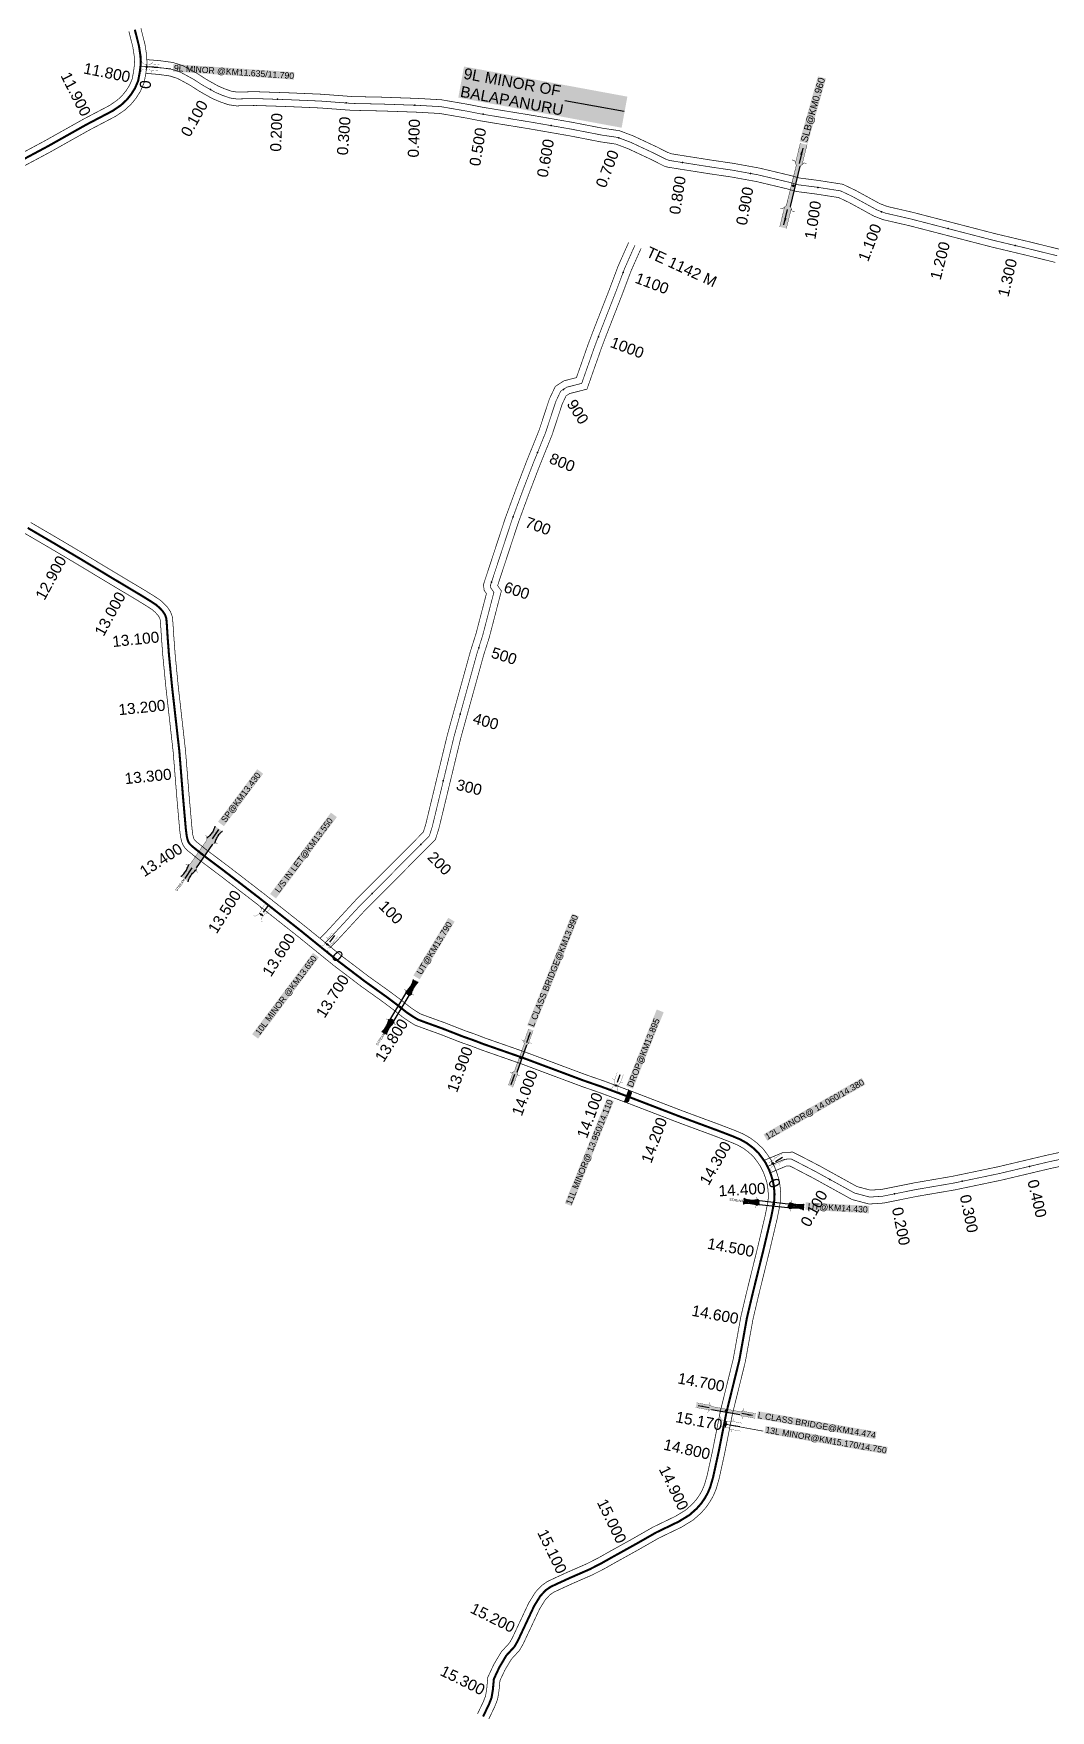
# Model space of a CAD drawing. Header units: inches. Extents: x 174104 to 230935, y 1583276 to 1631460.
# Drawn here: x 198256 to 199732, y 1609202 to 1611636 of the extents above; entities that cross this region are included whole.
import ezdxf
from ezdxf.enums import TextEntityAlignment as Align

# ---------------------------------------------------------------- set-up
doc = ezdxf.new("R2010")
doc.units = ezdxf.units.IN
doc.header["$LTSCALE"] = 15
doc.header["$MEASUREMENT"] = 0
doc.linetypes.add('ACAD_ISO02W100', pattern=[15, 12, -3])
doc.linetypes.add('HIDDEN2', pattern=[0.1875, 0.125, -0.0625])
for name, color, linetype in [('CANAL1', 7, 'Continuous'), ('CS', 134, 'Continuous'), ('CSMark', 72, 'Continuous'), ('PAPER SIZE', 5, 'Continuous'), ('STRUCTURE', 5, 'Continuous'), ('text2', 7, 'Continuous')]:
    doc.layers.add(name, color=color, linetype=linetype)
doc.styles.get("Standard").update_dxf_attribs({"font": 'arial.ttf'})
doc.dimstyles.get("Standard").update_dxf_attribs({"dimtxt": 0.18, "dimasz": 0.18, "dimexe": 0.18, "dimexo": 0.0625, "dimgap": 0.09, "dimtad": 0, "dimtih": 1, "dimtoh": 1, "dimdec": 4, "dimzin": 0, "dimdsep": 46, "dimtxsty": 'Standard', "dimcen": 0.09, "dimadec": 0, "dimazin": 0, "dimtfac": 1, "dimtdec": 4, "dimtofl": 0, "dimtmove": 0, "dimatfit": 3, "dimfxl": 1, "dimtolj": 1, "dimtzin": 0, "dimarcsym": 0})

# ---------------------------------------------------------------- blocks, each defined once
blk = doc.blocks.new('DROP')
h = blk.add_hatch()
h.set_pattern_fill('ANSI31', color=1, scale=10, angle=45)
h.set_pattern_definition([(90, (-324.4107, -25.7687), (-1.25, 0), [])])
h.paths.add_polyline_path([(-9.9, -4.3), (-13.8, 4.1), (13.8, 4.1), (10.2, -4.3)])
at = {"layer": 'STRUCTURE', "color": 5, "const_width": 0.49}
blk.add_lwpolyline([(-9.9, -4.3), (-13.8, 4.1), (13.8, 4.1), (10.2, -4.3), (-9.9, -4.3)], dxfattribs=at)
at = {"layer": 'STRUCTURE', "color": 5}
blk.add_circle((0, 0), 1.33, dxfattribs=at)
blk = doc.blocks.new('OT')
at = {"layer": 'STRUCTURE', "color": 190}
for points, const_width in [([(769751.4, 1706595.8), (769729.4, 1706595.8)], 0.5), ([(769751.4, 1706579), (769729.4, 1706579)], 0.5), ([(769775.2, 1706601.8), (769775.2, 1706597.8), (769769.2, 1706593.8), (769761.8, 1706593.8), (769754.4, 1706593.8), (769748.4, 1706597.8), (769748.4, 1706601.8)], 0.5), ([(769748.4, 1706573), (769748.4, 1706577), (769754.4, 1706581), (769761.8, 1706581), (769761.8, 1706581), (769761.8, 1706581), (769769.2, 1706581), (769775.2, 1706577), (769775.2, 1706573)], 0.5), ([(769761.8, 1706593.8), (769761.8, 1706581)], 2.5)]:
    blk.add_lwpolyline(points, dxfattribs=dict(at, const_width=const_width))
at = {"layer": 'STRUCTURE', "color": 0}
blk.add_circle((769761.8, 1706587.4), 1.87, dxfattribs=at)
blk.add_leader([(769732.6, 1706587.4), (769753.8, 1706587.4)], dimstyle='Standard', override={"dimasz": 10, "dimgap": 0.09, "dimtad": 0}, dxfattribs=at)
blk = doc.blocks.new('SP')
at = {"layer": 'STRUCTURE'}
h = blk.add_hatch(dxfattribs=at)
h.set_pattern_fill('DASH', color=256, scale=8, style=0)
edge = h.paths.add_edge_path()
edge.add_spline(control_points=[(769825.7, 1706742.1), (769825.3, 1706741.8), (769823.8, 1706740.8), (769820.9, 1706740.3), (769817, 1706739.7), (769811.4, 1706738.9), (769804, 1706739.7), (769798.4, 1706741), (769795.6, 1706741.6)], knot_values=[0, 0, 0, 0, 1.613557, 5.24513, 8.624976, 13.470124, 22.190216, 30.746377, 30.746377, 30.746377, 30.746377], degree=3, periodic=0)
edge.add_line((769795.6, 1706741.6), (769792.6, 1706739.6))
edge.add_line((769792.6, 1706739.6), (769732.6, 1706739.6))
edge.add_line((769732.6, 1706739.6), (769729.6, 1706741.6))
edge.add_spline(control_points=[(769729.6, 1706741.6), (769726.9, 1706740.9), (769721.3, 1706739.5), (769713.9, 1706738.5), (769708.3, 1706739.1), (769704.4, 1706739.6), (769701.5, 1706740), (769700, 1706741), (769699.5, 1706741.3)], knot_values=[0, 0, 0, 0, 8.556161, 17.276253, 22.121402, 25.501247, 29.13282, 30.746377, 30.746377, 30.746377, 30.746377], degree=3, periodic=0)
edge.add_line((769699.5, 1706741.3), (769699.5, 1706722.1))
edge.add_spline(control_points=[(769699.5, 1706722.1), (769700, 1706722.4), (769701.4, 1706723.4), (769704.3, 1706724), (769708.2, 1706724.5), (769713.8, 1706725.3), (769721.2, 1706724.5), (769726.8, 1706723.3), (769729.6, 1706722.6)], knot_values=[0, 0, 0, 0, 1.613557, 5.24513, 8.624976, 13.470124, 22.190216, 30.746377, 30.746377, 30.746377, 30.746377], degree=3, periodic=0)
edge.add_line((769729.6, 1706722.6), (769732.6, 1706724.6))
edge.add_line((769732.6, 1706724.6), (769792.6, 1706724.6))
edge.add_line((769792.6, 1706724.6), (769795.6, 1706722.6))
edge.add_spline(control_points=[(769795.6, 1706722.6), (769798.4, 1706723.3), (769803.9, 1706724.8), (769811.3, 1706725.8), (769817, 1706725.1), (769820.9, 1706724.7), (769823.8, 1706724.2), (769825.2, 1706723.3), (769825.7, 1706723)], knot_values=[0, 0, 0, 0, 8.556161, 17.276253, 22.121402, 25.501247, 29.13282, 30.746377, 30.746377, 30.746377, 30.746377], degree=3, periodic=0)
edge.add_line((769825.7, 1706723), (769825.7, 1706742.1))
h.paths.add_polyline_path([(769764.2, 1706732.1, -1), (769761.1, 1706732.1, -1)], flags=0)
h.paths.add_polyline_path([(769761.1, 1706732.1, 1), (769764.2, 1706732.1, 1)], flags=16)
at = {"layer": 'STRUCTURE', "const_width": 0.628}
for points in [[(769726.6, 1706747.6), (769726.6, 1706743.6), (769732.6, 1706739.6), (769792.6, 1706739.6), (769798.6, 1706743.6), (769798.6, 1706747.6)], [(769726.6, 1706716.6), (769726.6, 1706720.6), (769732.6, 1706724.6), (769792.6, 1706724.6), (769798.6, 1706720.6), (769798.6, 1706716.6)]]:
    blk.add_lwpolyline(points, dxfattribs=at)
at = {"layer": 'STRUCTURE', "color": 3}
blk.add_lwpolyline([(769732.6, 1706724.6), (769792.6, 1706724.6)], dxfattribs=at)
blk.add_lwpolyline([(769732.6, 1706724.6), (769792.6, 1706724.6)], dxfattribs=at)
at = {"layer": 'STRUCTURE', "color": 0}
blk.add_circle((769762.6, 1706732.1), 1.55, dxfattribs=at)
at = {"layer": 'STRUCTURE'}
for points in [[(769699.5, 1706741.3), (769700.9, 1706740.5), (769704.4, 1706739.6), (769707.8, 1706739.2), (769712.6, 1706738.8), (769721.3, 1706739.7), (769729.6, 1706741.6)], [(769699.5, 1706722.1), (769700.9, 1706723), (769704.4, 1706724), (769707.7, 1706724.5), (769712.5, 1706725), (769721.2, 1706724.4), (769729.6, 1706722.6)], [(769825.7, 1706742.1), (769824.3, 1706741.3), (769820.8, 1706740.3), (769817.5, 1706739.8), (769812.7, 1706739.2), (769804, 1706739.9), (769795.6, 1706741.6)], [(769825.7, 1706723), (769824.3, 1706723.8), (769820.8, 1706724.7), (769817.4, 1706725.1), (769812.6, 1706725.5), (769803.9, 1706724.6), (769795.6, 1706722.6)]]:
    blk.add_spline(points, degree=3, dxfattribs=at)
at = {"layer": 'STRUCTURE', "color": 0}
blk.add_text('STREAM', height=5, dxfattribs=at).set_placement((769684.3, 1706732.1), align=Align.MIDDLE_CENTER)
for points in [[(769727.4, 1706732.1), (769700.8, 1706732.1)], [(769824.4, 1706732.1), (769800.5, 1706732.1)]]:
    blk.add_leader(points, dimstyle='Standard', override={"dimasz": 10, "dimgap": 0.09, "dimtad": 0}, dxfattribs=at)
blk = doc.blocks.new('UT')
at = {"layer": 'STRUCTURE'}
h = blk.add_hatch(dxfattribs=at)
h.set_pattern_fill('DASH', color=150, scale=8, angle=-39.6278, style=0)
h.set_pattern_definition([(320.372247933, (-4370.464, -6260.8811), (1.40800153113, 0.132407282), [1, -1])])
h.paths.add_polyline_path([(765163, 1700681.9), (765165.6, 1700680.6), (765167.2, 1700680.3), (765169.1, 1700680), (765172.4, 1700679.6), (765176.4, 1700679.3), (765179.5, 1700679.5), (765183.1, 1700679.9), (765187.7, 1700680.9), (765188.9, 1700681.2), (765193.1, 1700682.2), (765196.1, 1700680.2), (765196.1, 1700672.2), (765193.1, 1700670.2), (765190.5, 1700670.8), (765188.1, 1700671.3), (765185.5, 1700671.8), (765183.6, 1700672.1), (765181, 1700672.5), (765180.3, 1700672.5), (765178.5, 1700672.6), (765176.7, 1700672.6), (765174.6, 1700672.5), (765172.5, 1700672.3), (765170.4, 1700672), (765168.5, 1700671.7), (765166.1, 1700671.2), (765165, 1700670.8), (765163, 1700669.7)])
h.paths.add_polyline_path([(765259.1, 1700682.2), (765256.1, 1700680.2), (765256.1, 1700672.2), (765259.1, 1700670.2), (765261.9, 1700671), (765264.4, 1700671.6), (765266.4, 1700672), (765269.1, 1700672.5), (765272.7, 1700673), (765276.1, 1700673.1), (765278.6, 1700672.9), (765281.2, 1700672.7), (765283.9, 1700672.3), (765286.4, 1700671.9), (765288, 1700671.3), (765289.2, 1700670.6), (765289.1, 1700682.7), (765287.6, 1700681.8), (765285.7, 1700681.2), (765283, 1700680.7), (765281.2, 1700680.4), (765276.7, 1700679.9), (765272.7, 1700679.9), (765268.7, 1700680.3), (765264.8, 1700681), (765261.2, 1700681.7)])
at = {"layer": 'STRUCTURE', "color": 150, "const_width": 0.628}
for points in [[(765190.1, 1700688.2), (765190.1, 1700684.2), (765196.1, 1700680.2), (765256.1, 1700680.2), (765262.1, 1700684.2), (765262.1, 1700688.2)], [(765190.1, 1700664.2), (765190.1, 1700668.2), (765196.1, 1700672.2), (765256.1, 1700672.2), (765262.1, 1700668.2), (765262.1, 1700664.2)]]:
    blk.add_lwpolyline(points, dxfattribs=at)
at = {"layer": 'STRUCTURE', "color": 150}
for points in [[(765196.1, 1700680.2), (765256.1, 1700680.2)], [(765196.1, 1700672.2), (765256.1, 1700672.2)], [(765196.1, 1700672.2), (765256.1, 1700672.2)]]:
    blk.add_lwpolyline(points, dxfattribs=at)
at = {"layer": 'STRUCTURE', "color": 0}
blk.add_circle((765226.1, 1700676.2), 1.89, dxfattribs=at)
at = {"layer": 'STRUCTURE', "color": 150}
for points in [[(765163, 1700681.9), (765164.4, 1700681.1), (765167.9, 1700680.2), (765171.2, 1700679.8), (765176.1, 1700679.4), (765184.7, 1700680.3), (765193.1, 1700682.2)], [(765163, 1700669.7), (765164.3, 1700670.6), (765167.8, 1700671.6), (765171.2, 1700672.1), (765176, 1700672.6), (765184.7, 1700672), (765193.1, 1700670.2)], [(765289.1, 1700682.7), (765287.8, 1700681.9), (765284.3, 1700680.9), (765280.9, 1700680.4), (765276.1, 1700679.8), (765267.4, 1700680.5), (765259.1, 1700682.2)], [(765289.2, 1700670.6), (765287.8, 1700671.4), (765284.2, 1700672.3), (765280.9, 1700672.7), (765276.1, 1700673.1), (765267.4, 1700672.2), (765259.1, 1700670.2)]]:
    blk.add_spline(points, degree=3, dxfattribs=at)
at = {"layer": 'STRUCTURE', "color": 0}
blk.add_text('STREAM', height=5, dxfattribs=at).set_placement((765148.2, 1700675.8), align=Align.MIDDLE_CENTER)
for points in [[(765190.9, 1700676), (765164.2, 1700675.8)], [(765289.3, 1700676.7), (765265.4, 1700676.4)]]:
    blk.add_leader(points, dimstyle='Standard', override={"dimasz": 10, "dimgap": 0.09, "dimtad": 0}, dxfattribs=at)
blk = doc.blocks.new('SLB')
at = {"layer": 'STRUCTURE'}
h = blk.add_hatch(dxfattribs=at)
h.set_pattern_fill('DOTS', color=6, scale=20, angle=320.3722, style=0)
h.set_pattern_definition([(320.372247934, (-159.4327, -72.9564), (1.2786241598, 0.5641323054), [0, -1.25])])
h.paths.add_polyline_path([(769699.5, 1706871.1), (769699.5, 1706861.1), (769729.1, 1706861.1), (769732.1, 1706863.1), (769792.1, 1706863.1), (769795.1, 1706861.1), (769824.7, 1706861.1), (769824.7, 1706871.1), (769795.1, 1706871.1), (769792.1, 1706869.1), (769732.1, 1706869.1), (769729.1, 1706871.1)])
at = {"layer": 'STRUCTURE', "color": 6, "const_width": 0.628}
for points in [[(769726.1, 1706877.1), (769726.1, 1706873.1), (769732.1, 1706869.1), (769792.1, 1706869.1), (769798.1, 1706873.1), (769798.1, 1706877.1)], [(769726.1, 1706855.1), (769726.1, 1706859.1), (769732.1, 1706863.1), (769792.1, 1706863.1), (769798.1, 1706859.1), (769798.1, 1706855.1)]]:
    blk.add_lwpolyline(points, dxfattribs=at)
at = {"layer": 'STRUCTURE', "color": 6, "linetype": 'ACAD_ISO02W100', "ltscale": 0.5, "const_width": 0.5}
for points in [[(769699.5, 1706871.1), (769729.1, 1706871.1)], [(769699.5, 1706861.1), (769729.1, 1706861.1)], [(769795.1, 1706871.1), (769824.7, 1706871.1)], [(769795.1, 1706861.1), (769824.7, 1706861.1)]]:
    blk.add_lwpolyline(points, dxfattribs=at)
at = {"layer": 'STRUCTURE', "color": 6}
blk.add_lwpolyline([(769732.1, 1706863.1), (769792.1, 1706863.1)], dxfattribs=at)
blk.add_lwpolyline([(769732.1, 1706863.1), (769792.1, 1706863.1)], dxfattribs=at)
at = {"layer": 'STRUCTURE', "color": 0}
blk.add_circle((769762.1, 1706866.1), 1.24, dxfattribs=at)
for points in [[(769703.8, 1706866), (769726.7, 1706866)], [(769818.6, 1706865.8), (769795.7, 1706865.8)]]:
    blk.add_leader(points, dimstyle='Standard', override={"dimasz": 10, "dimgap": 0.09, "dimtad": 0}, dxfattribs=at)

msp = doc.modelspace()

# ---------------------------------------------------------------- linework, layer by layer
at = {"layer": 'CANAL1', "color": 200, "const_width": 1}
for points in [[(198394.24553, 1611639.34606), (198400.09193, 1611616.21673), (198402.14289, 1611602.66285), (198402.54539, 1611592.15383), (198401.15983, 1611581.13536), (198399.11174, 1611570.06668), (198395.17683, 1611560.79453), (198390.04524, 1611552.74322), (198384.54613, 1611545.94427), (198377.26159, 1611539.16718), (198366.17772, 1611531.56469), (198328.22156, 1611511.68902), (198271.84837, 1611480.00193), (198208.66475, 1611446.25267)], [(198411.69647, 1611643.75794), (198417.75807, 1611619.77727), (198420.09111, 1611604.35915), (198420.58861, 1611591.37017), (198418.95417, 1611578.37264), (198416.45226, 1611564.85132), (198411.16117, 1611552.38347), (198404.67876, 1611542.21278), (198397.73987, 1611533.63373), (198388.54441, 1611525.07882), (198375.47628, 1611516.11531), (198336.80844, 1611495.86698), (198280.49963, 1611464.21607), (198217.13725, 1611430.37133)], [(198421.14881, 1611598.07367), (198439.54411, 1611596.5687), (198458.15649, 1611594.01701), (198472.98937, 1611589.22235), (198493.541, 1611578.06847), (198505.99678, 1611569.92386), (198513.87863, 1611565.44456), (198524.20222, 1611559.66943), (198533.66189, 1611555.63809), (198543.51049, 1611552.20424), (198551.89988, 1611551.01046), (198557.09879, 1611551.20638), (198577.93294, 1611551.60487), (198626.57947, 1611549.95595), (198672.97567, 1611547.97049), (198719.14745, 1611544.52331), (198760.69307, 1611543.6664), (198813.13143, 1611541.84267), (198848.25541, 1611539.83036), (198888.31359, 1611532.9146), (198906.90396, 1611529.19537), (198927.00336, 1611525.86748), (198979.03294, 1611517.42313), (199038.43002, 1611507.06822), (199082.82233, 1611498.42988), (199106.38327, 1611494.98121), (199126.53575, 1611487.40368), (199161.02332, 1611471.27719), (199177.60784, 1611462.86745), (199178.35614, 1611462.86671), (199181.09567, 1611461.58601), (199197.23662, 1611458.98203), (199243.21911, 1611451.75482), (199271.62817, 1611447.6079), (199309.88238, 1611440.64241), (199354.62304, 1611429.98537), (199367.63619, 1611426.31659), (199394.5675, 1611422.86127), (199430.62885, 1611417.22683), (199449.20541, 1611408.4006), (199484.44429, 1611389.11452), (199495.41647, 1611384.91561), (199532.10118, 1611376.50315), (199652.27302, 1611345.40616), (199701.80489, 1611333.60683), (199744.59767, 1611323.07512)], [(198419.51801, 1611578.14027), (198437.36882, 1611576.67985), (198453.6878, 1611574.44257), (198465.07638, 1611570.76127), (198483.2811, 1611560.88111), (198495.57306, 1611552.84362), (198504.05549, 1611548.02301), (198515.37432, 1611541.69113), (198526.44099, 1611536.97495), (198538.76487, 1611532.67806), (198550.85936, 1611530.95705), (198557.66666, 1611531.21358), (198577.7853, 1611531.59839), (198625.81315, 1611529.97044), (198671.8033, 1611528.00236), (198718.19602, 1611524.53868), (198760.13926, 1611523.67357), (198812.21176, 1611521.86257), (198845.9748, 1611519.92822), (198884.64994, 1611513.25123), (198903.30774, 1611509.51852), (198923.76784, 1611506.1309), (198975.71337, 1611497.7002), (199034.80216, 1611487.39903), (199079.46212, 1611478.70861), (199101.35797, 1611475.50366), (199118.76868, 1611468.95707), (199152.26266, 1611453.29518), (199172.81743, 1611442.87219), (199173.90267, 1611442.87111), (199175.15451, 1611442.28589), (199194.09125, 1611439.23087), (199240.22194, 1611431.98036), (199268.39137, 1611427.86843), (199305.77089, 1611421.06221), (199349.59029, 1611410.62461), (199363.62843, 1611406.66685), (199391.75066, 1611403.05873), (199424.67044, 1611397.91515), (199440.1055, 1611390.58154), (199476.0308, 1611370.91977), (199489.57863, 1611365.7352), (199527.35991, 1611357.07128), (199647.45005, 1611325.99543), (199697.09771, 1611314.16851), (199739.29422, 1611303.78355)], [(198671.48853, 1610322.32448), (198680.56501, 1610331.44389), (198723.95214, 1610378.44256), (198767.14383, 1610421.61629), (198821.70751, 1610476.66625), (198825.06937, 1610487.24491), (198856.5948, 1610617.72083), (198890.26097, 1610739.67018), (198898.27064, 1610764.85254), (198913.37312, 1610822.94903), (198910.16435, 1610827.47517), (198909.022, 1610835.97782), (198940.80227, 1610932.65561), (198956.92583, 1610976.46788), (198971.50402, 1611014.66137), (198989.88797, 1611060.24537), (199004.74463, 1611105.48177), (199013.38863, 1611123.80186), (199026.12724, 1611131.9552), (199043.05032, 1611136.25692), (199044.03679, 1611136.51372), (199060.89371, 1611184.487), (199067.86786, 1611203.05211), (199091.30704, 1611263.06751), (199104.70701, 1611298.72915), (199116.24907, 1611324.79808), (199119.86744, 1611332.6865)], [(198685.66398, 1610308.21575), (198695.00558, 1610317.60152), (198738.37529, 1610364.58133), (198781.31587, 1610407.50404), (198839.30742, 1610466.01243), (198844.34401, 1610481.86089), (198875.95956, 1610612.70979), (198909.4371, 1610733.9759), (198917.49236, 1610759.30158), (198935.07117, 1610826.92405), (198929.6243, 1610834.60714), (198959.69262, 1610926.07706), (198975.65375, 1610969.44794), (198990.1224, 1611007.35447), (199008.68336, 1611053.37737), (199023.36015, 1611098.06608), (199029.01952, 1611110.06056), (199034.18676, 1611113.36785), (199048.03322, 1611116.88751), (199059.37691, 1611119.84055), (199079.69165, 1611177.65446), (199086.54471, 1611195.89725), (199109.98359, 1611255.91187), (199123.22707, 1611291.15705), (199134.48313, 1611316.58001), (199138.04625, 1611324.34799)], [(198243.01838, 1610910.50697), (198278.4297, 1610889.83202), (198319.63304, 1610865.4264), (198364.51937, 1610838.36264), (198407.91495, 1610812.45015), (198422.02212, 1610803.69643), (198428.56956, 1610799.39357), (198432.43586, 1610795.86895), (198436.45721, 1610791.64391), (198438.60622, 1610788.33279), (198439.7873, 1610785.02223), (198440.38477, 1610777.89), (198441.51932, 1610759.96662), (198443.55172, 1610732.90981), (198448.09002, 1610686.29241), (198458.5845, 1610593.27692), (198464.00765, 1610525.76911), (198468.04169, 1610479.93517), (198469.34238, 1610469.65658), (198470.76964, 1610463.62324), (198472.28106, 1610459.16318), (198475.25806, 1610454.2483), (198479.87095, 1610449.69325), (198485.23408, 1610445.33162), (198495.64616, 1610436.96065), (198531.16057, 1610410.17152), (198578.66697, 1610373.57139), (198639.3541, 1610325.57567), (198691.55464, 1610283.22288), (198731.63224, 1610252.76675), (198763.11858, 1610230.25921), (198778.90174, 1610218.44999), (198792.17725, 1610207.8308), (198801.86411, 1610201.33434), (198809.78113, 1610196.50557), (198821.44423, 1610192.16481), (198846.74567, 1610183.03036), (198876.76608, 1610171.2595), (198890.73855, 1610166.4528), (198905.14548, 1610160.87979), (198963.00664, 1610140.69599), (199051.67447, 1610107.54682), (199077.84536, 1610098.51382), (199118.10686, 1610083.49285), (199190.38068, 1610055.68192), (199245.67857, 1610035.24311), (199266.95334, 1610027.08491), (199278.07378, 1610022.40162), (199286.42478, 1610017.69717), (199294.18043, 1610011.89706), (199301.31725, 1610005.17672), (199306.95599, 1609997.74725), (199311.19888, 1609991.47115), (199315.17149, 1609983.51875), (199318.0378, 1609976.10175), (199320.46278, 1609968.35267), (199321.75611, 1609961.21293), (199322.56276, 1609951.8282), (199322.48103, 1609944.37625), (199320.64342, 1609933.1579), (199317.87992, 1609919.39614), (199307.33663, 1609874.72262), (199290.44424, 1609806.12097), (199282.65579, 1609772.92803), (199271.70988, 1609712.00759), (199253.05542, 1609636.39375), (199241.72127, 1609578.99953), (199233.75758, 1609542.58944), (199229.84608, 1609529.06795), (199226.58954, 1609521.26808), (199222.70643, 1609514.40974), (199218.15158, 1609507.75245), (199212.11439, 1609500.94064), (199202.78562, 1609492.63877), (199187.95049, 1609483.57016), (199155.10955, 1609467.73106), (199124.60317, 1609450.30014), (199092.98135, 1609432.78776), (199075.24004, 1609422.76494), (199059.02311, 1609414.54579), (199030.74166, 1609402.19975), (199013.01781, 1609394.07774), (199001.98907, 1609388.88007), (198993.79147, 1609383.19474), (198984.52005, 1609373.43498), (198974.76665, 1609357.64712), (198950.5923, 1609306.17652), (198946.76507, 1609299.57764), (198934.93712, 1609286.68558), (198924.21099, 1609268.62788), (198915.3471, 1609249.72792), (198913.80792, 1609232.98182), (198912.10112, 1609222.56357), (198908.75429, 1609214.07634), (198900.46951, 1609196.73797)], [(198251.87562, 1610926.17903), (198287.5543, 1610905.34798), (198328.86696, 1610880.8776), (198373.78063, 1610853.79736), (198417.27505, 1610827.82585), (198431.71188, 1610818.86757), (198439.64444, 1610813.65443), (198445.03414, 1610808.74105), (198450.64679, 1610802.84409), (198454.85178, 1610796.36521), (198457.5287, 1610788.86177), (198458.33723, 1610779.21), (198459.47668, 1610761.20938), (198461.48628, 1610734.45619), (198465.99198, 1610688.17359), (198476.5035, 1610595.00708), (198481.94435, 1610527.27889), (198485.94231, 1610481.85483), (198487.07962, 1610472.86742), (198488.09036, 1610468.59476), (198488.69694, 1610466.80482), (198489.49594, 1610465.4857), (198491.90105, 1610463.11075), (198496.55192, 1610459.32838), (198506.70784, 1610451.16335), (198542.07343, 1610424.48648), (198589.74303, 1610387.76061), (198650.6079, 1610339.62433), (198702.67336, 1610297.38112), (198742.31376, 1610267.25725), (198773.74542, 1610244.78879), (198789.91826, 1610232.68801), (198802.83075, 1610222.3592), (198811.56789, 1610216.49966), (198817.67887, 1610212.77243), (198827.63977, 1610209.06519), (198853.08833, 1610199.87764), (198882.98192, 1610188.1565), (198896.91545, 1610183.3632), (198911.35852, 1610177.77621), (198969.12336, 1610157.62601), (199057.76353, 1610124.48718), (199083.92864, 1610115.45618), (199124.48514, 1610100.32515), (199196.73332, 1610072.52408), (199252.02143, 1610052.08889), (199273.67066, 1610043.78709), (199286.01022, 1610038.59038), (199296.27322, 1610032.80883), (199305.77757, 1610025.70094), (199314.74875, 1610017.25328), (199321.59201, 1610008.23675), (199326.77312, 1610000.57285), (199331.65451, 1609990.80125), (199335.0402, 1609982.04025), (199337.97522, 1609972.66133), (199339.61789, 1609963.59307), (199340.57124, 1609952.5018), (199340.46497, 1609942.81375), (199338.35458, 1609929.9301), (199335.46808, 1609915.55586), (199324.83537, 1609870.50338), (199307.94576, 1609801.91303), (199300.28821, 1609769.27797), (199289.32412, 1609708.25641), (199270.63258, 1609632.49225), (199259.34473, 1609575.33247), (199251.21442, 1609538.16056), (199246.85192, 1609523.08005), (199242.78446, 1609513.33792), (199237.99357, 1609504.87626), (199232.37042, 1609496.65755), (199224.87761, 1609488.20336), (199213.54838, 1609478.12123), (199196.57551, 1609467.74584), (199163.49445, 1609451.79094), (199133.42883, 1609434.61186), (199101.76865, 1609417.07824), (199083.73996, 1609406.89306), (199066.69889, 1609398.25621), (199038.09234, 1609385.76825), (199020.60419, 1609377.75426), (199011.01693, 1609373.23593), (199005.56853, 1609369.45726), (198998.85395, 1609362.38902), (198990.62135, 1609349.06288), (198966.5537, 1609297.81948), (198961.35293, 1609288.85236), (198949.46088, 1609275.89042), (198940.13501, 1609260.19012), (198932.9829, 1609244.94008), (198931.67408, 1609230.70018), (198929.55288, 1609217.75243), (198925.26771, 1609206.88566), (198916.61249, 1609188.77203)], [(199317.65847, 1610000.64016), (199344.4687, 1610011.82421), (199358.153, 1610012.17774), (199369.20639, 1610006.63903), (199396.89565, 1609992.25745), (199451.44834, 1609962.13469), (199470.8354, 1609956.99619), (199487.3426, 1609958.06532), (199534.93006, 1609967.6373), (199589.96821, 1609977.06651), (199656.68465, 1609991.02424), (199726.58931, 1610007.62991), (199760.81839, 1610015.03486)], [(199325.35847, 1609982.18183), (199348.72035, 1609991.92738), (199353.66706, 1609992.05518), (199360.11672, 1609988.82333), (199387.45103, 1609974.62611), (199443.94002, 1609943.43417), (199468.86861, 1609936.8269), (199489.97264, 1609938.19376), (199538.59139, 1609947.97318), (199593.70583, 1609957.41546), (199661.04437, 1609971.50334), (199731.01536, 1609988.12477), (199766.65464, 1609995.83478)]]:
    msp.add_lwpolyline(points, dxfattribs=at)
at = {"layer": 'CANAL1', "color": 3, "linetype": 'HIDDEN2', "ltscale": 4, "true_color": 0x00ff00, "const_width": 3}
for points in [[(198402.971, 1611641.552), (198408.925, 1611617.997), (198411.117, 1611603.511), (198411.567, 1611591.762), (198411.1703, 1611588.60733), (198410.057, 1611579.754), (198407.782, 1611567.459), (198403.169, 1611556.589), (198397.362, 1611547.478), (198391.143, 1611539.789), (198382.903, 1611532.123), (198370.827, 1611523.84), (198332.515, 1611503.778), (198276.174, 1611472.109), (198212.901, 1611438.312)], [(198247.447, 1610918.343), (198282.992, 1610897.59), (198324.25, 1610873.152), (198369.15, 1610846.08), (198412.595, 1610820.138), (198426.867, 1610811.282), (198434.107, 1610806.524), (198438.735, 1610802.305), (198443.552, 1610797.244), (198446.729, 1610792.349), (198448.658, 1610786.942), (198449.361, 1610778.55), (198450.498, 1610760.588), (198452.519, 1610733.683), (198457.041, 1610687.233), (198467.544, 1610594.142), (198472.976, 1610526.524), (198476.992, 1610480.895), (198478.211, 1610471.262), (198479.43, 1610466.109), (198480.489, 1610462.984), (198482.377, 1610459.867), (198485.886, 1610456.402), (198490.893, 1610452.33), (198501.177, 1610444.062), (198536.617, 1610417.329), (198584.205, 1610380.666), (198644.981, 1610332.6), (198697.114, 1610290.302), (198736.973, 1610260.012), (198768.432, 1610237.524), (198784.41, 1610225.569), (198797.504, 1610215.095), (198806.716, 1610208.917), (198813.73, 1610204.639), (198824.542, 1610200.615), (198849.917, 1610191.454), (198879.874, 1610179.708), (198893.827, 1610174.908), (198908.252, 1610169.328), (198966.065, 1610149.161), (199054.719, 1610116.017), (199080.887, 1610106.985), (199121.296, 1610091.909), (199193.557, 1610064.103), (199248.85, 1610043.666), (199270.312, 1610035.436), (199282.042, 1610030.496), (199291.349, 1610025.253), (199299.979, 1610018.799), (199308.033, 1610011.215), (199314.274, 1610002.992), (199318.986, 1609996.022), (199323.413, 1609987.16), (199326.539, 1609979.071), (199329.219, 1609970.507), (199330.687, 1609962.403), (199331.567, 1609952.165), (199331.473, 1609943.595), (199329.499, 1609931.544), (199326.674, 1609917.476), (199316.086, 1609872.613), (199299.195, 1609804.017), (199291.472, 1609771.103), (199280.517, 1609710.132), (199261.844, 1609634.443), (199250.533, 1609577.166), (199242.486, 1609540.375), (199238.349, 1609526.074), (199234.687, 1609517.303), (199230.35, 1609509.643), (199225.261, 1609502.205), (199218.496, 1609494.572), (199208.167, 1609485.38), (199192.263, 1609475.658), (199159.302, 1609459.761), (199129.016, 1609442.456), (199097.375, 1609424.933), (199079.49, 1609414.829), (199062.861, 1609406.401), (199034.417, 1609393.984), (199016.811, 1609385.916), (199006.503, 1609381.058), (198999.68, 1609376.326), (198991.687, 1609367.912), (198982.694, 1609353.355), (198958.573, 1609301.998), (198954.059, 1609294.215), (198942.199, 1609281.288), (198932.173, 1609264.409), (198924.165, 1609247.334), (198922.741, 1609231.841), (198920.827, 1609220.158), (198917.011, 1609210.481), (198908.541, 1609192.755)]]:
    msp.add_lwpolyline(points, dxfattribs=at)
at = {"layer": 'CANAL1', "color": 1, "ltscale": 4, "const_width": 1}
for points, elevation in [([(198411.1703, 1611588.60733), (198455.27828, 1611584.86991)], 1), ([(199261, 1609617), (199315.60204, 1609607.03736)], 5)]:
    msp.add_lwpolyline(points, dxfattribs=dict(at, elevation=elevation))
at = {"layer": 'CANAL1', "color": 1, "linetype": 'HIDDEN2', "ltscale": 4, "const_width": 1}
for points in [[(198420.33341, 1611588.10697), (198438.45647, 1611586.62427), (198455.92214, 1611584.22979), (198469.03287, 1611579.99181), (198488.41105, 1611569.47479), (198500.78492, 1611561.38374), (198508.96706, 1611556.73379), (198519.78827, 1611550.68028), (198530.05144, 1611546.30652), (198541.13768, 1611542.44115), (198551.37962, 1611540.98375), (198557.38273, 1611541.20998), (198577.85912, 1611541.60163), (198626.19631, 1611539.96319), (198672.38948, 1611537.98643), (198718.67173, 1611534.53099), (198760.41617, 1611533.66999), (198812.67159, 1611531.85262), (198847.1151, 1611529.87929), (198886.48176, 1611523.08291), (198905.10585, 1611519.35694), (198925.3856, 1611515.99919), (198977.37315, 1611507.56166), (199036.61609, 1611497.23362), (199081.14222, 1611488.56925), (199103.87062, 1611485.24243), (199122.65221, 1611478.18037), (199156.64299, 1611462.28619), (199175.21264, 1611452.86982), (199176.1294, 1611452.86891), (199178.12509, 1611451.93595), (199195.66394, 1611449.10645), (199241.72053, 1611441.86759), (199270.00977, 1611437.73816), (199307.82664, 1611430.85231), (199352.10666, 1611420.30499), (199365.63231, 1611416.49172), (199393.15908, 1611412.96), (199427.64964, 1611407.57099), (199444.65545, 1611399.49107), (199480.23754, 1611380.01715), (199492.49755, 1611375.3254), (199529.73054, 1611366.78721), (199649.86153, 1611335.7008), (199699.4513, 1611323.88767), (199741.94595, 1611313.42934)], [(198678.57625, 1610315.27012), (198687.7853, 1610324.52271), (198731.16371, 1610371.51194), (198774.22985, 1610414.56017), (198830.50747, 1610471.33934), (198834.70669, 1610484.5529), (198866.27718, 1610615.21531), (198899.84904, 1610736.82304), (198907.8815, 1610762.07706), (198924.22214, 1610824.93654), (198919.74722, 1610831.24865), (198919.23851, 1610835.03502), (198950.24744, 1610929.36633), (198966.28979, 1610972.95791), (198980.81321, 1611011.00792), (198999.28567, 1611056.81137), (199014.05239, 1611101.77393), (199021.20408, 1611116.93121), (199030.157, 1611122.66152), (199045.54177, 1611126.57222), (199051.70685, 1611128.17714), (199070.29268, 1611181.07073), (199077.20629, 1611199.47468), (199100.64532, 1611259.48969), (199113.96704, 1611294.9431), (199125.3661, 1611320.68905), (199128.95685, 1611328.51725)], [(199321.50847, 1609991.411), (199346.59452, 1610001.8758), (199355.91003, 1610002.11646), (199364.66156, 1609997.73118), (199392.17334, 1609983.44178), (199447.69418, 1609952.78443), (199469.85201, 1609946.91154), (199488.65762, 1609948.12954), (199536.76073, 1609957.80524), (199591.83702, 1609967.24099), (199658.86451, 1609981.26379), (199728.80234, 1609997.87734), (199763.73651, 1610005.43482)]]:
    msp.add_lwpolyline(points, dxfattribs=at)
at = {"layer": 'CS'}
for p in [(198512.60196, 1611554.70038), (198609.87673, 1611540.51636), (198709.72118, 1611535.19924), (198809.65762, 1611531.95744), (198908.60032, 1611518.77836), (199007.24107, 1611502.35468), (199105.6023, 1611484.5913), (199198.18824, 1611448.7097), (199296.9117, 1611432.83975), (199394.72154, 1611412.71587), (199487.03869, 1611377.41444), (199583.90185, 1611352.76925), (199680.86177, 1611328.31601), (199111.80696, 1611289.19442), (199075.85669, 1611195.88206), (199025.21336, 1611119.49735), (198987.63299, 1611027.91794), (198952.11616, 1610934.44416), (198920.70876, 1610839.50762), (198902.18755, 1610744.17531), (198875.29091, 1610647.86586), (198850.7463, 1610550.93687), (198817.94806, 1610458.668), (198747.42705, 1610387.76852), (199701.7661, 1609991.45495), (199412.05386, 1609972.46421), (199604.14462, 1609969.81586), (199505.83296, 1609951.58428)]:
    msp.add_point(p, dxfattribs=at)
at = {"layer": 'text2', "color": 2}
for p in [(198408.97813, 1611573.92334), (198339.3387, 1611507.35122), (198303.37062, 1610885.51931), (198389.71914, 1610833.79769), (198450.32778, 1610763.27707), (198459.76643, 1610663.07674), (198470.04895, 1610562.96019), (198480.48605, 1610462.99271), (198558.82007, 1610400.22319), (198638.01875, 1610338.10624), (198716.73524, 1610275.39126), (198797.38124, 1610215.1932), (198889.80063, 1610176.29312), (198984.51786, 1610142.26225), (199079.01985, 1610107.62946), (199173.13959, 1610071.95961), (199267.36394, 1610036.56649), (199330.28126, 1609964.64283), (199314.442, 1609865.93655), (199290.9278, 1609768.0742), (199270.5086, 1609669.56402), (199249.23021, 1609571.20964), (199205.7289, 1609483.88961), (199117.29693, 1609435.9659), (199027.45275, 1609390.79261), (198965.46241, 1609316.66652), (198922.11728, 1609228.03384)]:
    msp.add_point(p, dxfattribs=at)
at = {"layer": 'text2', "color": 2, "linetype": 'Continuous'}
for p in [(198411.1703, 1611588.60733, 1), (198499.88497, 1610445.10075, 1), (198596.90815, 1610370.61944, 1), (198787.85236, 1610222.81543, 1)]:
    msp.add_point(p, dxfattribs=at)
at = {"layer": 'text2', "color": 3}
for p in [(198788, 1610223, 1), (198963, 1610149, 2), (199119, 1610093, 3), (199261, 1609637, 4), (199261, 1609617, 5)]:
    msp.add_point(p, dxfattribs=at)

# ---------------------------------------------------------------- block references
at = {"xscale": 0.7, "yscale": 0.7, "zscale": 0.7, "rotation": 70.11701727516427}
msp.add_blockref('DROP', (199119, 1610093, 3), dxfattribs=at)
at = {"layer": 'STRUCTURE', "color": 0}
for name, p, xscale, yscale, zscale, rotation in [('OT', (707796.74957, 2527936.70744), 0.56, 0.56, 0.56, 175.2092645321848), ('SP', (875892.37305, 488473.95798, 1), 0.7, 0.7, 0.7, 55.39768182643469), ('OT', (-298449.18053, 2533457.97575, 1), 0.5599999999999999, 0.5599999999999999, 0.5599999999999999, 232.5777663997383), ('OT', (-298353.02915, 2533414.55739), 0.5599999999999999, 0.5599999999999999, 0.5599999999999999, 232.5777663997383), ('UT', (936476.08914, 533202.56097, 1), 0.7, 0.7, 0.7, 58.63413886181459), ('SLB', (1140861.85618, 698704.7895, 4), 0.7, 0.7, 0.7, 70.21582557615335), ('OT', (-556382.95914, 2337022.23102), 0.5599999999999999, 0.5599999999999999, 0.5599999999999999, 250.3820680117442), ('OT', (72879.12386, 2650750.54843), 0.5599999999999999, 0.5599999999999999, 0.5599999999999999, 211.2052966817419), ('UT', (-459684.80081, 483058.06065), 0.7, 0.7, 0.7, 353.905832414231), ('SLB', (-544967.77766, 530736.16298, 4), 0.7, 0.7, 0.7, 349.676393599224), ('OT', (944368.70457, 2687694.76478, 5), 0.6999999999999998, 0.6999999999999998, 0.6999999999999998, 169.6278260161027)]:
    msp.add_blockref(name, p, dxfattribs=dict(at, xscale=xscale, yscale=yscale, zscale=zscale, rotation=rotation))
at = {"layer": 'STRUCTURE', "color": 0, "rotation": 76.16812263970726}
msp.add_blockref('SLB', (1672698.48234, 455908.07281, 100), dxfattribs=at)

# ---------------------------------------------------------------- texts
at = {"layer": 'CSMark', "color": 1}
for s, rotation, p in [('11.800', 348.71526386, (198328.95867, 1611586.08837)), ('11.900', 297.11002541, (198301.75475, 1611578.56599)), ('TE 1142 M', 335.35936463, (199147.13566, 1611320.17874)), ('1100', 339.40614066, (199130.5289, 1611282.15959)), ('1000', 339.41086626, (199094.57921, 1611188.84878)), ('900', 302.62125145, (199035.99503, 1611102.6523)), ('800', 338.03585579, (199006.18136, 1611020.43741)), ('700', 339.79564008, (198970.88549, 1610927.53677)), ('12.900', 61.36595475, (198264.68131, 1610815.98954)), ('600', 341.80308386, (198939.70854, 1610833.26194)), ('13.000', 61.36595475, (198350.54584, 1610763.62293)), ('13.100', 5.78665003, (198370.24432, 1610753.29671)), ('500', 342.35585396, (198921.2467, 1610738.11323)), ('13.200', 5.78665003, (198379.15799, 1610654.31035)), ('400', 344.56693936, (198894.56975, 1610642.54361)), ('13.300', 5.78665003, (198388.16837, 1610554.23254)), ('300', 346.41660232, (198870.18689, 1610546.23967)), ('13.400', 33.01178772, (198412.28294, 1610417.78224)), ('200', 315.25418142, (198832.15279, 1610444.58874)), ('13.500', 57.63821828, (198514.85756, 1610332.30907)), ('100', 314.98807957, (198761.56624, 1610373.62344)), ('13.600', 57.63821828, (198593.67839, 1610269.68513)), ('0', 315.13515857, (198692.75171, 1610301.16138)), ('13.700', 57.63821828, (198671.58008, 1610209.78029)), ('13.800', 57.63821828, (198757.24442, 1610145.67108)), ('13.900', 69.78939293, (198862.9908, 1610100.2531)), ('14.000', 69.78939293, (198957.10065, 1610066.16492)), ('14.100', 69.78939293, (199051.57227, 1610033.55192)), ('14.200', 69.78939293, (199145.01386, 1609997.43745)), ('14.300', 60.29923004, (199228.86506, 1609966.47374)), ('14.400', 3.37542405, (199250.26852, 1609955.87339)), ('0', 292.6437501, (199329.20847, 1609972.95267)), ('0.400', 283.3627916, (199706.38843, 1609971.99643)), ('0.300', 281.81640402, (199608.24015, 1609950.23968)), ('0.200', 281.37300148, (199509.77687, 1609931.97699)), ('14.500', 349.57148951, (199234.48831, 1609880.00016)), ('14.600', 349.57148951, (199211.87018, 1609782.62449)), ('14.700', 349.57148951, (199191.53177, 1609684.40052)), ('14.800', 347.49316818, (199171.07309, 1609588.29378)), ('14.900', 295.83860088, (199170.51613, 1609555.47035)), ('15.000', 295.83860088, (199080.55856, 1609507.3428)), ('15.100', 295.83860088, (198993.93304, 1609463.39591)), ('15.200', 333.56482688, (198892.07331, 1609351.45526)), ('15.300', 333.56482688, (198848.37547, 1609260.70276))]:
    msp.add_text(s, height=16, rotation=rotation, dxfattribs=at).set_placement(p, align=Align.MIDDLE_LEFT)
for s, rotation, p in [('0', 85.32289657, (198418.7026, 1611568.17357)), ('0.100', 60.77686905, (198502.83772, 1611537.24588)), ('0.200', 88.05864554, (198609.1992, 1611520.52784)), ('0.300', 85.73021706, (198708.23212, 1611515.25475)), ('0.400', 88.00813909, (198808.96247, 1611511.96952)), ('0.500', 80.59872918, (198905.33336, 1611499.04699)), ('0.600', 80.11080032, (199003.8062, 1611482.65184)), ('0.700', 69.39326278, (199098.56326, 1611465.87094)), ('0.800', 81.06771677, (199195.0829, 1611428.95225)), ('0.900', 79.68039983, (199293.32892, 1611413.16327)), ('1.000', 81.11957446, (199391.63409, 1611392.95562)), ('1.100', 69.05880788, (199479.8905, 1611358.73548)), ('1.200', 75.49176103, (199578.89146, 1611333.40702)), ('1.300', 76.60089984, (199676.22711, 1611308.86042)), ('0.100', 61.09351359, (199402.38624, 1609954.95601)), ('15.170', 349.51025066, (199255.63881, 1609615.79199))]:
    msp.add_text(s, height=16, rotation=rotation, dxfattribs=at).set_placement(p, align=Align.MIDDLE_RIGHT)
at = {"layer": 'STRUCTURE', "color": 5, "attachment_point": 1, "bg_fill": 1, "box_fill_scale": 1.1, "bg_fill_color": 7, "bg_fill_true_color": 16777215, "bg_fill_transparency": 0}
for s, insert, char_height, width, rotation in [('\\pi0.30591;9L MINOR @KM11.635/11.790', (198459.67775, 1611590.70894), 9, 174.3928649, 356.16989972), ('{\\C1;9L MINOR OF BALAPANURU}', (198882.15114, 1611586.29097), 16, 237.917051, 349.54802156), ('SLB@KM0.960', (199369.36469, 1611480.23013), 10, 96.041337, 74.25532215), ('\\pi3.82365;SP@KM13.430', (198524.89546, 1610491.94461), 9, 93.3314734, 53.1955652), ('\\pi7.78636;L/S IN LET@KM13.550', (198600.55153, 1610387.12887), 9, 145.6184175, 53.1955652), ('\\pi5.3897;UT@KM13.790', (198808.57626, 1610268.92978), 9, 96.0276944, 58.8039143), ('L CLASS BRIDGE@KM13.990', (198973.73939, 1610196.78935), 9, 172.9808595, 68.11832325), ('\\pi3.82046;10L MINOR @KM13.650', (198574.47838, 1610183.50938), 9, 145.6184175, 53.1955652), ('DROP@KM13.895', (199117.2588, 1610108.73075), 9, 117.7671214, 68.11832325), ('12L MINOR@ 14.060/14.380', (199316.92713, 1610037.73608), 9, 162.5258799, 29.80961441), ('11L MINOR@ 13.950/14.110', (199028.31634, 1609938.26576), 9, 162.5258799, 68.11832325), ('\\pi2.59524;UT@KM14.430', (199377.88416, 1609938.32639, -1), 9, 90.438765, 356.79194501), ('L CLASS BRIDGE@KM14.474', (199308.35784, 1609634.99843), 9, 172.9747203, 350.21704242), ('13L MINOR@KM15.170/14.750', (199319.45441, 1609613.76032), 9, 177.8921828, 350.21704242)]:
    msp.add_mtext(s, dxfattribs=dict(at, insert=insert, char_height=char_height, width=width, rotation=rotation))

# ---------------------------------------------------------------- leaders
at = {"layer": 'PAPER SIZE', "color": 1}
msp.add_leader([(199113.52626, 1611522.65702), (199027.29553, 1611538.16981)], dimstyle='Standard', override={"dimasz": 40, "dimgap": 0.09, "dimtad": 0, "dimtfill": 2, "dimtfillclr": 5}, dxfattribs=at)

doc.saveas('drawing.dxf')
